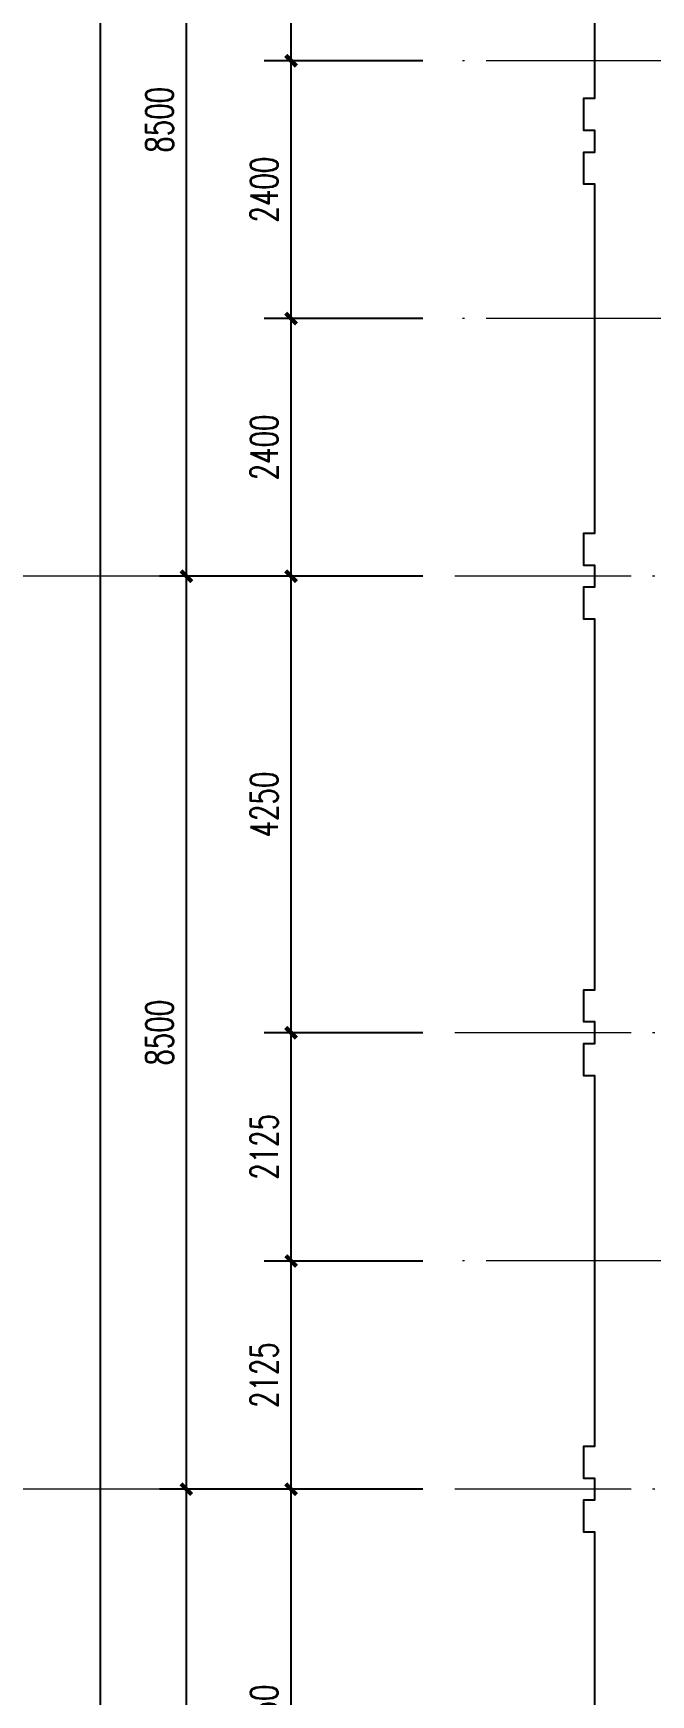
# Model space of a CAD drawing. Extents: x 3968514 to 5230306, y -516551 to -228246.
# Drawn here: x 4860663 to 4866410, y -460335 to -444865 of the extents above; entities that cross this region are included whole.
import ezdxf

# ---------------------------------------------------------------- set-up
doc = ezdxf.new("R2010")
doc.units = 0
doc.header["$LTSCALE"] = 1000
doc.header["$MEASUREMENT"] = 0
doc.linetypes.add('DOTE', pattern=[2.42, 2, -0.2, 0.02, -0.2])
for name, color, linetype, lineweight in [('AXIS', 3, 'Continuous', 15), ('DOTE', 1, 'DOTE', 9), ('PUB_DIM', 3, 'Continuous', 15)]:
    doc.layers.add(name, color=color, linetype=linetype, lineweight=lineweight)
doc.styles.add('_TCH_DIM_T3', font='SIMPLEX.shx', dxfattribs={"width": 0.7, "bigfont": 'GBCBIG.shx'})
doc.dimstyles.new('_TCH_ARCH&&100', dxfattribs={"dimtxt": 255, "dimasz": 100, "dimexe": 250, "dimexo": 300, "dimgap": 122.5, "dimtad": 1, "dimdec": 0, "dimzin": 0, "dimdsep": 46, "dimtxsty": '_TCH_DIM_T3', "dimblk": 'ARCHTICK', "dimcen": 0.09, "dimclrt": 7, "dimazin": 2, "dimtfac": 1, "dimtdec": 0, "dimtix": 1, "dimtmove": 2, "dimatfit": 3, "dimfxl": 150, "dimtolj": 1, "dimtzin": 0, "dimarcsym": 0})

# ---------------------------------------------------------------- blocks, each defined once
blk = doc.blocks.new('rfydrtysds')
at = {"elevation": 0}
blk.add_lwpolyline([(5740710, -373190), (5740710, -369740), (5740610, -369740), (5740610, -369440), (5740710, -369440), (5740710, -369240), (5740610, -369240), (5740610, -368940), (5740710, -368940), (5740710, -365490), (5740610, -365490), (5740610, -365190), (5740710, -365190), (5740710, -364990), (5740610, -364990), (5740610, -364690), (5740710, -364690), (5740710, -361240), (5740610, -361240), (5740610, -360940), (5740710, -360940), (5740710, -360740), (5740610, -360740), (5740610, -360440), (5740710, -360440), (5740710, -357190), (5740610, -357190), (5740610, -356890), (5740710, -356890), (5740710, -356690), (5740610, -356690), (5740610, -356390), (5740710, -356390), (5740710, -353540)], dxfattribs=at)
blk = doc.blocks.new('_ArchTick')
at = {"color": 0, "linetype": 'ByBlock', "const_width": 0.4}
blk.add_lwpolyline([(-0.5, -0.5), (0.5, 0.5)], dxfattribs=at)
blk = doc.blocks.new('*D1353')
at = {"layer": 'AXIS', "color": 0, "lineweight": -2, "transparency": 16777216}
for p, q in [((-2300, 0), (-5550, 0)), ((-5300, -42000), (-5300, 0)), ((-2300, -42000), (-5550, -42000))]:
    blk.add_line(p, q, dxfattribs=at)
at = {"layer": 'Defpoints', "color": 0, "transparency": 16777216}
for p in [(-5300, 0), (-2000, 0), (-2000, -42000)]:
    blk.add_point(p, dxfattribs=at)
at = {"layer": 'AXIS', "color": 0, "lineweight": -2, "transparency": 16777216, "xscale": 100, "yscale": 100, "zscale": 100}
for p, rotation in [((-5300, 0), 90), ((-5300, -42000), 270)]:
    blk.add_blockref('_ArchTick', p, dxfattribs=dict(at, rotation=rotation))
at = {"layer": 'AXIS', "color": 7, "transparency": 16777216, "insert": (-5550, -21000), "char_height": 255, "attachment_point": 5, "rotation": 90, "style": '_TCH_DIM_T3'}
blk.add_mtext('\\A1;42000', dxfattribs=at)
blk = doc.blocks.new('*D1356')
at = {"layer": 'AXIS', "color": 0, "lineweight": -2, "transparency": 16777216}
for p, q in [((-2300, -17000), (-4750, -17000)), ((-4500, -25500), (-4500, -17000)), ((-2300, -25500), (-4750, -25500))]:
    blk.add_line(p, q, dxfattribs=at)
at = {"layer": 'Defpoints', "color": 0, "transparency": 16777216}
for p in [(-4500, -17000), (-2000, -17000), (-2000, -25500)]:
    blk.add_point(p, dxfattribs=at)
at = {"layer": 'AXIS', "color": 0, "lineweight": -2, "transparency": 16777216, "xscale": 100, "yscale": 100, "zscale": 100}
for p, rotation in [((-4500, -17000), 90), ((-4500, -25500), 270)]:
    blk.add_blockref('_ArchTick', p, dxfattribs=dict(at, rotation=rotation))
at = {"layer": 'AXIS', "color": 7, "transparency": 16777216, "insert": (-4750, -21250), "char_height": 255, "attachment_point": 5, "rotation": 90, "style": '_TCH_DIM_T3'}
blk.add_mtext('\\A1;8500', dxfattribs=at)
blk = doc.blocks.new('*D1357')
at = {"layer": 'AXIS', "color": 0, "lineweight": -2, "transparency": 16777216}
for p, q in [((-2300, -8500), (-4750, -8500)), ((-4500, -17000), (-4500, -8500)), ((-2300, -17000), (-4750, -17000))]:
    blk.add_line(p, q, dxfattribs=at)
at = {"layer": 'Defpoints', "color": 0, "transparency": 16777216}
for p in [(-4500, -8500), (-2000, -8500), (-2000, -17000)]:
    blk.add_point(p, dxfattribs=at)
at = {"layer": 'AXIS', "color": 0, "lineweight": -2, "transparency": 16777216, "xscale": 100, "yscale": 100, "zscale": 100}
for p, rotation in [((-4500, -8500), 90), ((-4500, -17000), 270)]:
    blk.add_blockref('_ArchTick', p, dxfattribs=dict(at, rotation=rotation))
at = {"layer": 'AXIS', "color": 7, "transparency": 16777216, "insert": (-4750, -12750), "char_height": 255, "attachment_point": 5, "rotation": 90, "style": '_TCH_DIM_T3'}
blk.add_mtext('\\A1;8500', dxfattribs=at)
blk = doc.blocks.new('*D1358')
at = {"layer": 'AXIS', "color": 0, "lineweight": -2, "transparency": 16777216}
for p, q in [((-2300, 0), (-4750, 0)), ((-4500, -8500), (-4500, 0)), ((-2300, -8500), (-4750, -8500))]:
    blk.add_line(p, q, dxfattribs=at)
at = {"layer": 'Defpoints', "color": 0, "transparency": 16777216}
for p in [(-4500, 0), (-2000, 0), (-2000, -8500)]:
    blk.add_point(p, dxfattribs=at)
at = {"layer": 'AXIS', "color": 0, "lineweight": -2, "transparency": 16777216, "xscale": 100, "yscale": 100, "zscale": 100}
for p, rotation in [((-4500, 0), 90), ((-4500, -8500), 270)]:
    blk.add_blockref('_ArchTick', p, dxfattribs=dict(at, rotation=rotation))
at = {"layer": 'AXIS', "color": 7, "transparency": 16777216, "insert": (-4750, -4250), "char_height": 255, "attachment_point": 5, "rotation": 90, "style": '_TCH_DIM_T3'}
blk.add_mtext('\\A1;8500', dxfattribs=at)
blk = doc.blocks.new('*D1066')
at = {"layer": 'Defpoints', "color": 0, "transparency": 16777216}
for p in [(4863063, -458421), (4864588, -458421), (4864588, -462671)]:
    blk.add_point(p, dxfattribs=at)
at = {"layer": 'PUB_DIM', "color": 0, "lineweight": -2, "transparency": 16777216}
for p, q in [((4864288, -458421), (4862813, -458421)), ((4863063, -462671), (4863063, -458421)), ((4864288, -462671), (4862813, -462671))]:
    blk.add_line(p, q, dxfattribs=at)
at = {"layer": 'PUB_DIM', "color": 0, "lineweight": -2, "transparency": 16777216, "xscale": 100, "yscale": 100, "zscale": 100}
for p, rotation in [((4863063, -458421), 90), ((4863063, -462671), 270)]:
    blk.add_blockref('_ArchTick', p, dxfattribs=dict(at, rotation=rotation))
at = {"layer": 'PUB_DIM', "color": 7, "transparency": 16777216, "insert": (4862813, -460546), "char_height": 255, "attachment_point": 5, "rotation": 90, "style": '_TCH_DIM_T3'}
blk.add_mtext('\\A1;4250', dxfattribs=at)
blk = doc.blocks.new('*D1067')
at = {"layer": 'Defpoints', "color": 0, "transparency": 16777216}
for p in [(4863063, -456296), (4864588, -456296), (4864588, -458421)]:
    blk.add_point(p, dxfattribs=at)
at = {"layer": 'PUB_DIM', "color": 0, "lineweight": -2, "transparency": 16777216}
for p, q in [((4864288, -456296), (4862813, -456296)), ((4863063, -458421), (4863063, -456296)), ((4864288, -458421), (4862813, -458421))]:
    blk.add_line(p, q, dxfattribs=at)
at = {"layer": 'PUB_DIM', "color": 0, "lineweight": -2, "transparency": 16777216, "xscale": 100, "yscale": 100, "zscale": 100}
for p, rotation in [((4863063, -456296), 90), ((4863063, -458421), 270)]:
    blk.add_blockref('_ArchTick', p, dxfattribs=dict(at, rotation=rotation))
at = {"layer": 'PUB_DIM', "color": 7, "transparency": 16777216, "insert": (4862813, -457358), "char_height": 255, "attachment_point": 5, "rotation": 90, "style": '_TCH_DIM_T3'}
blk.add_mtext('\\A1;2125', dxfattribs=at)
blk = doc.blocks.new('*D1068')
at = {"layer": 'Defpoints', "color": 0, "transparency": 16777216}
for p in [(4863063, -454171), (4864588, -454171), (4864588, -456296)]:
    blk.add_point(p, dxfattribs=at)
at = {"layer": 'PUB_DIM', "color": 0, "lineweight": -2, "transparency": 16777216}
for p, q in [((4864288, -454171), (4862813, -454171)), ((4863063, -456296), (4863063, -454171)), ((4864288, -456296), (4862813, -456296))]:
    blk.add_line(p, q, dxfattribs=at)
at = {"layer": 'PUB_DIM', "color": 0, "lineweight": -2, "transparency": 16777216, "xscale": 100, "yscale": 100, "zscale": 100}
for p, rotation in [((4863063, -454171), 90), ((4863063, -456296), 270)]:
    blk.add_blockref('_ArchTick', p, dxfattribs=dict(at, rotation=rotation))
at = {"layer": 'PUB_DIM', "color": 7, "transparency": 16777216, "insert": (4862813, -455233), "char_height": 255, "attachment_point": 5, "rotation": 90, "style": '_TCH_DIM_T3'}
blk.add_mtext('\\A1;2125', dxfattribs=at)
blk = doc.blocks.new('*D1069')
at = {"layer": 'Defpoints', "color": 0, "transparency": 16777216}
for p in [(4863063, -449921), (4864588, -449921), (4864588, -454171)]:
    blk.add_point(p, dxfattribs=at)
at = {"layer": 'PUB_DIM', "color": 0, "lineweight": -2, "transparency": 16777216}
for p, q in [((4864288, -449921), (4862813, -449921)), ((4863063, -454171), (4863063, -449921)), ((4864288, -454171), (4862813, -454171))]:
    blk.add_line(p, q, dxfattribs=at)
at = {"layer": 'PUB_DIM', "color": 0, "lineweight": -2, "transparency": 16777216, "xscale": 100, "yscale": 100, "zscale": 100}
for p, rotation in [((4863063, -449921), 90), ((4863063, -454171), 270)]:
    blk.add_blockref('_ArchTick', p, dxfattribs=dict(at, rotation=rotation))
at = {"layer": 'PUB_DIM', "color": 7, "transparency": 16777216, "insert": (4862813, -452046), "char_height": 255, "attachment_point": 5, "rotation": 90, "style": '_TCH_DIM_T3'}
blk.add_mtext('\\A1;4250', dxfattribs=at)
blk = doc.blocks.new('*D1070')
at = {"layer": 'Defpoints', "color": 0, "transparency": 16777216}
for p in [(4863063, -447521), (4864588, -447521), (4864588, -449921)]:
    blk.add_point(p, dxfattribs=at)
at = {"layer": 'PUB_DIM', "color": 0, "lineweight": -2, "transparency": 16777216}
for p, q in [((4864288, -447521), (4862813, -447521)), ((4863063, -449921), (4863063, -447521)), ((4864288, -449921), (4862813, -449921))]:
    blk.add_line(p, q, dxfattribs=at)
at = {"layer": 'PUB_DIM', "color": 0, "lineweight": -2, "transparency": 16777216, "xscale": 100, "yscale": 100, "zscale": 100}
for p, rotation in [((4863063, -447521), 90), ((4863063, -449921), 270)]:
    blk.add_blockref('_ArchTick', p, dxfattribs=dict(at, rotation=rotation))
at = {"layer": 'PUB_DIM', "color": 7, "transparency": 16777216, "insert": (4862813, -448721), "char_height": 255, "attachment_point": 5, "rotation": 90, "style": '_TCH_DIM_T3'}
blk.add_mtext('\\A1;2400', dxfattribs=at)
blk = doc.blocks.new('*D1071')
at = {"layer": 'Defpoints', "color": 0, "transparency": 16777216}
for p in [(4863063, -445121), (4864588, -445121), (4864588, -447521)]:
    blk.add_point(p, dxfattribs=at)
at = {"layer": 'PUB_DIM', "color": 0, "lineweight": -2, "transparency": 16777216}
for p, q in [((4864288, -445121), (4862813, -445121)), ((4863063, -447521), (4863063, -445121)), ((4864288, -447521), (4862813, -447521))]:
    blk.add_line(p, q, dxfattribs=at)
at = {"layer": 'PUB_DIM', "color": 0, "lineweight": -2, "transparency": 16777216, "xscale": 100, "yscale": 100, "zscale": 100}
for p, rotation in [((4863063, -445121), 90), ((4863063, -447521), 270)]:
    blk.add_blockref('_ArchTick', p, dxfattribs=dict(at, rotation=rotation))
at = {"layer": 'PUB_DIM', "color": 7, "transparency": 16777216, "insert": (4862813, -446321), "char_height": 255, "attachment_point": 5, "rotation": 90, "style": '_TCH_DIM_T3'}
blk.add_mtext('\\A1;2400', dxfattribs=at)
blk = doc.blocks.new('*D1072')
at = {"layer": 'Defpoints', "color": 0, "transparency": 16777216}
for p in [(4863063, -441421), (4864588, -441421), (4864588, -445121)]:
    blk.add_point(p, dxfattribs=at)
at = {"layer": 'PUB_DIM', "color": 0, "lineweight": -2, "transparency": 16777216}
for p, q in [((4864288, -441421), (4862813, -441421)), ((4863063, -445121), (4863063, -441421)), ((4864288, -445121), (4862813, -445121))]:
    blk.add_line(p, q, dxfattribs=at)
at = {"layer": 'PUB_DIM', "color": 0, "lineweight": -2, "transparency": 16777216, "xscale": 100, "yscale": 100, "zscale": 100}
for p, rotation in [((4863063, -441421), 90), ((4863063, -445121), 270)]:
    blk.add_blockref('_ArchTick', p, dxfattribs=dict(at, rotation=rotation))
at = {"layer": 'PUB_DIM', "color": 7, "transparency": 16777216, "insert": (4862813, -443271), "char_height": 255, "attachment_point": 5, "rotation": 90, "style": '_TCH_DIM_T3'}
blk.add_mtext('\\A1;3700', dxfattribs=at)
blk = doc.blocks.new('A$Cbcbeac01')
at = {"layer": 'AXIS'}
for p, q in [((-2300, -8500), (-6300, -8500)), ((-2300, -17000), (-6300, -17000))]:
    blk.add_line(p, q, dxfattribs=at)
at = {"layer": 'DOTE'}
for p, q in [((19000, -8500), (-2000, -8500)), ((19000, -17000), (-2000, -17000))]:
    blk.add_line(p, q, dxfattribs=at)
at = {"layer": 'AXIS'}
for p1, p2, distance, picture, middle in [((-2000, -42000), (-2000, 0), 3300, '*D1353', (-5550, -21000)), ((-2000, -8500), (-2000, 0), 2500, '*D1358', (-4750, -4250)), ((-2000, -17000), (-2000, -8500), 2500, '*D1357', (-4750, -12750)), ((-2000, -25500), (-2000, -17000), 2500, '*D1356', (-4750, -21250))]:
    dim = blk.add_aligned_dim(p1=p1, p2=p2, distance=distance, dimstyle='_TCH_ARCH&&100', dxfattribs=at)
    dim.commit()
    dim.dimension.update_dxf_attribs({"geometry": picture, "text_midpoint": middle})

msp = doc.modelspace()

# ---------------------------------------------------------------- linework, layer by layer
at = {"layer": 'DOTE'}
for p, q in [((4874138.07657, -445120.60786, -0.30417), (4864588.07657, -445120.60786, -0.30417)), ((4874138.07657, -447520.60732, -0.30417), (4864588.07673, -447520.60732, -0.30417)), ((4885588.07665, -454170.60786, -0.30417), (4864588.07665, -454170.60786, -0.30417)), ((4874138.07657, -456295.60732, -0.30417), (4864588.07673, -456295.60732, -0.30417))]:
    msp.add_line(p, q, dxfattribs=at)

# ---------------------------------------------------------------- block references
for name, p in [('A$Cbcbeac01', (4866588.07657, -441420.60786, -0.30417)), ('rfydrtysds', (-874821.5504, -89080.63617, -0.30417))]:
    msp.add_blockref(name, p)

# ---------------------------------------------------------------- dimensions: what is measured, and where the dimension line sits
at = {"layer": 'PUB_DIM'}
for p1, p2, picture, middle in [((4864588.07657, -445120.60786), (4864588.07657, -441420.60786), '*D1072', (4862813.07657, -443270.60786)), ((4864588.07657, -447520.60732), (4864588.07657, -445120.60786), '*D1071', (4862813.07657, -446320.60759)), ((4864588.07657, -449920.60786), (4864588.07657, -447520.60732), '*D1070', (4862813.07657, -448720.60759)), ((4864588.07657, -454170.60786), (4864588.07657, -449920.60786), '*D1069', (4862813.07657, -452045.60786)), ((4864588.07657, -456295.60732), (4864588.07657, -454170.60786), '*D1068', (4862813.07657, -455233.10759)), ((4864588.07657, -458420.60786), (4864588.07657, -456295.60732), '*D1067', (4862813.07657, -457358.10759)), ((4864588.07657, -462670.60786), (4864588.07657, -458420.60786), '*D1066', (4862813.07657, -460545.60786))]:
    dim = msp.add_aligned_dim(p1=p1, p2=p2, distance=1525, dimstyle='_TCH_ARCH&&100', dxfattribs=at)
    dim.commit()
    dim.dimension.update_dxf_attribs({"geometry": picture, "text_midpoint": middle})

doc.saveas('drawing.dxf')
